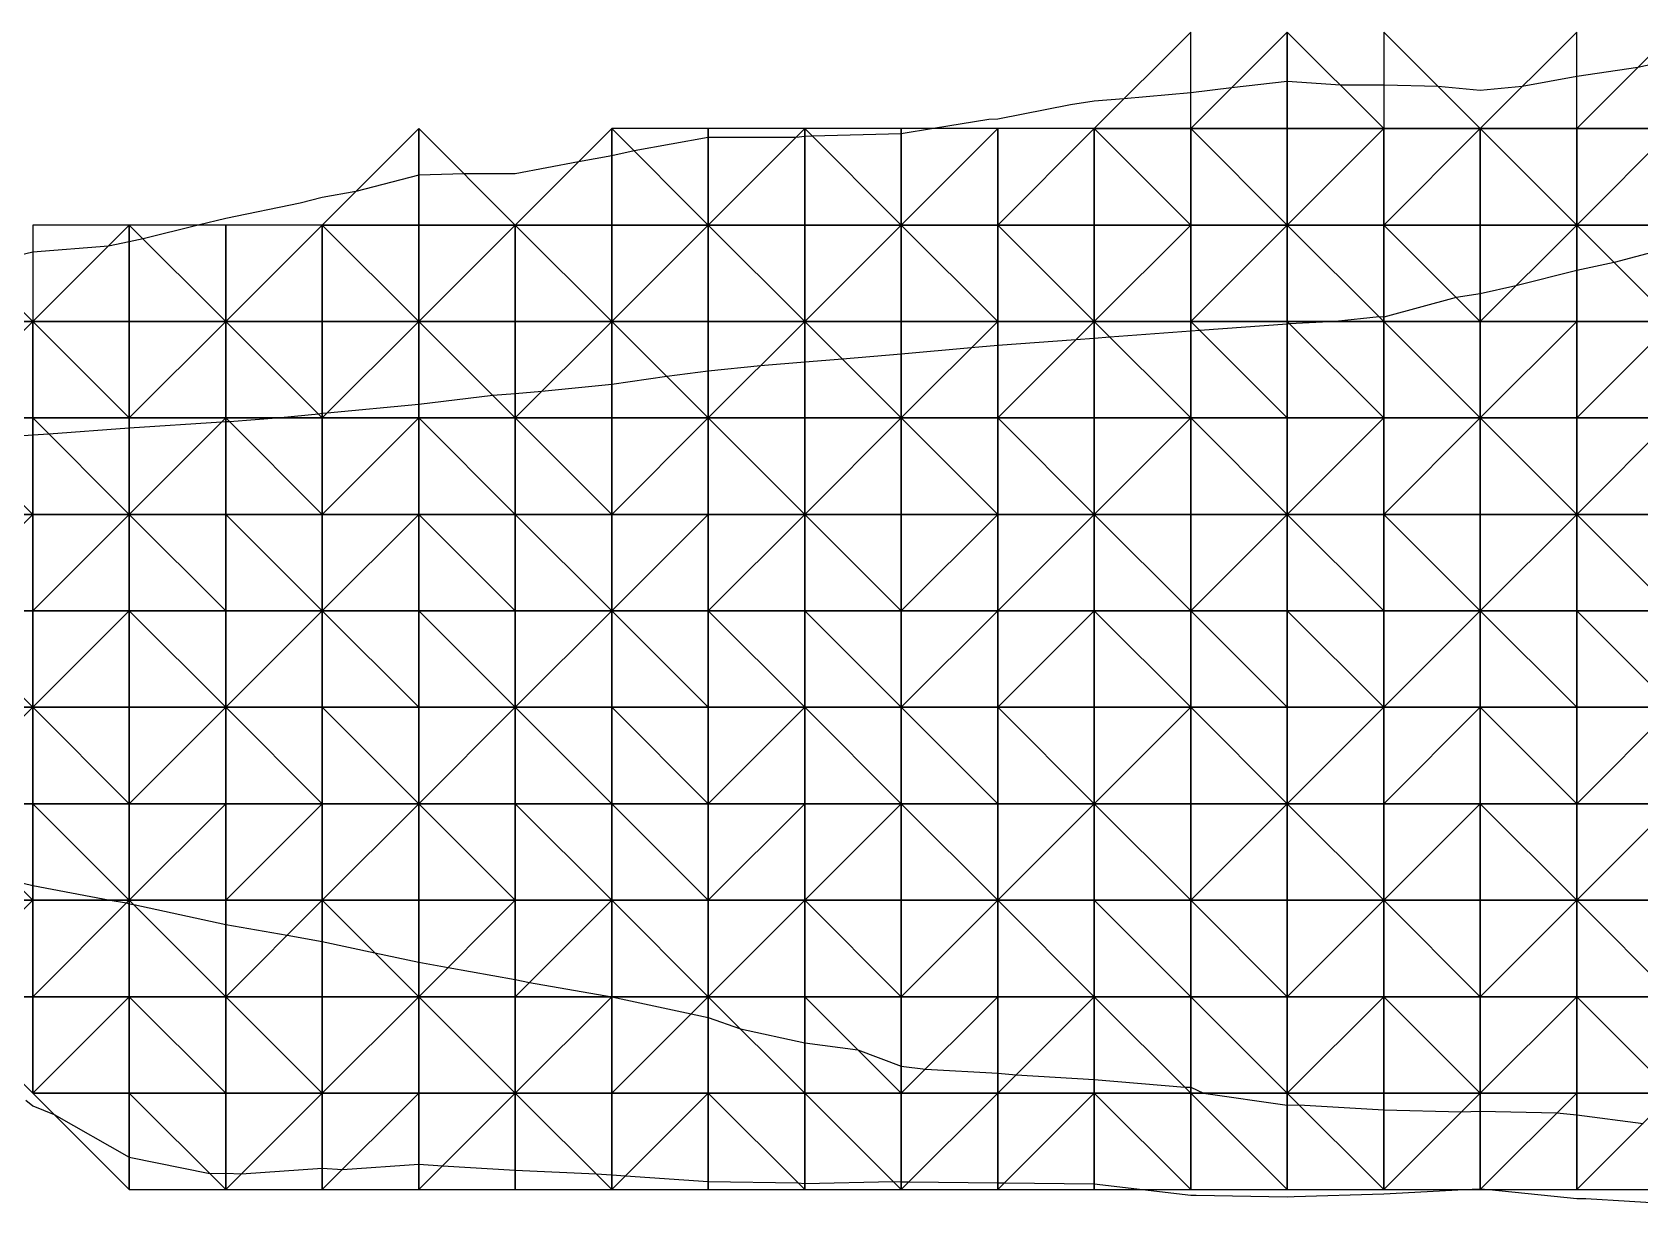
# Model space of a CAD drawing. Header units: metres. Extents: x 4732344 to 4732577, y 2266116 to 2266284.
# Drawn here: x 4732394.19 to 4732402.52, y 2266137.66 to 2266143.73 of the extents above; entities that cross this region are included whole.
import ezdxf

# ---------------------------------------------------------------- set-up
doc = ezdxf.new("R2010")
doc.units = ezdxf.units.M
doc.layers.add('TIN', color=5, linetype='Continuous')

msp = doc.modelspace()

# ---------------------------------------------------------------- linework, layer by layer
at = {"layer": 'lleno', "color": 3}
for points in [[(4732402.698, 2266143.5868, 1327.8713), (4732402.5151, 2266143.5481, 1327.8754), (4732402.198, 2266143.5018, 1327.8806), (4732401.9159, 2266143.4489, 1327.8863), (4732401.698, 2266143.4287, 1327.8889), (4732401.4801, 2266143.4489, 1327.8879), (4732401.198, 2266143.456, 1327.8882), (4732400.973, 2266143.456, 1327.8889), (4732400.698, 2266143.4752, 1327.8881), (4732400.4085, 2266143.4415, 1327.8919), (4732400.198, 2266143.417, 1327.8947), (4732399.8518, 2266143.3848, 1327.8986), (4732399.698, 2266143.3739, 1327.9001), (4732399.5756, 2266143.3534, 1327.9023), (4732399.198, 2266143.2798, 1327.9101), (4732399.1515, 2266143.2775, 1327.9104), (4732398.8647, 2266143.231, 1327.9155), (4732398.698, 2266143.2047, 1327.9183), (4732398.2365, 2266143.1925, 1327.9209), (4732398.198, 2266143.1905, 1327.9212), (4732398.1525, 2266143.1855, 1327.9218), (4732397.698, 2266143.1855, 1327.9232), (4732397.3134, 2266143.1156, 1327.9305), (4732397.198, 2266143.0904, 1327.9331), (4732397.0249, 2266143.0579, 1327.9364), (4732396.698, 2266142.9966, 1327.943), (4732396.4324, 2266142.9966, 1327.9465), (4732396.198, 2266142.9891, 1327.9503), (4732395.8719, 2266142.9049, 1327.9619), (4732395.698, 2266142.8739, 1327.9669), (4732395.5837, 2266142.8453, 1327.9708), (4732395.198, 2266142.7655, 1327.9801), (4732395.0551, 2266142.731, 1327.9834), (4732394.7694, 2266142.6596, 1327.99), (4732394.698, 2266142.6448, 1327.9915), (4732394.5893, 2266142.6223, 1327.9936), (4732394.198, 2266142.591, 1327.9975), (4732393.9077, 2266142.5213, 1328.004)], [(4732402.698, 2266142.6188, 1328.0565), (4732402.3915, 2266142.5375, 1328.0648), (4732402.198, 2266142.4957, 1328.0692), (4732401.8822, 2266142.4152, 1328.0773), (4732401.698, 2266142.3739, 1328.0815), (4732401.573, 2266142.356, 1328.0835), (4732401.198, 2266142.2537, 1328.0936), (4732401.1742, 2266142.2548, 1328.0936), (4732400.948, 2266142.231, 1328.0964), (4732400.7102, 2266142.2188, 1328.0982), (4732400.698, 2266142.2165, 1328.0984), (4732400.2453, 2266142.1837, 1328.1027), (4732400.198, 2266142.1803, 1328.1031), (4732399.7791, 2266142.1499, 1328.1071), (4732399.698, 2266142.1428, 1328.108), (4732399.6028, 2266142.1358, 1328.1089), (4732399.198, 2266142.106, 1328.1129), (4732399.0609, 2266142.0939, 1328.1144), (4732398.698, 2266142.0619, 1328.1183), (4732398.3939, 2266142.0351, 1328.1216), (4732398.198, 2266142.0209, 1328.1235), (4732397.9678, 2266142.0008, 1328.1259), (4732397.698, 2266141.9739, 1328.1291), (4732397.4828, 2266141.9462, 1328.1322), (4732397.198, 2266141.9049, 1328.1367), (4732396.8351, 2266141.8681, 1328.141), (4732396.698, 2266141.856, 1328.1425), (4732396.5816, 2266141.8474, 1328.1436), (4732396.198, 2266141.8002, 1328.1527), (4732395.7234, 2266141.7564, 1328.159), (4732395.698, 2266141.7537, 1328.1593), (4732395.6775, 2266141.7515, 1328.1596), (4732395.4837, 2266141.731, 1328.1619), (4732395.2176, 2266141.7114, 1328.1643), (4732395.198, 2266141.7102, 1328.1645), (4732395.1755, 2266141.7085, 1328.1647), (4732394.698, 2266141.6784, 1328.1687), (4732394.2813, 2266141.6477, 1328.1726), (4732394.198, 2266141.6425, 1328.1733), (4732393.8145, 2266141.6145, 1328.1769)], [(4732394.098, 2266139.331, 1328.1543), (4732394.198, 2266139.3079, 1328.1532), (4732394.598, 2266139.231, 1328.1488), (4732394.6841, 2266139.2171, 1328.1477), (4732394.698, 2266139.2131, 1328.1475), (4732394.7207, 2266139.2083, 1328.1471), (4732395.198, 2266139.106, 1328.1402), (4732395.5162, 2266139.0492, 1328.136), (4732395.698, 2266139.0167, 1328.1336), (4732395.9707, 2266138.9583, 1328.1296), (4732396.198, 2266138.9096, 1328.1263), (4732396.3495, 2266138.8825, 1328.1243), (4732396.698, 2266138.8203, 1328.1204)], [(4732396.698, 2266138.8203, 1328.1204), (4732396.7715, 2266138.8045, 1328.1196), (4732397.198, 2266138.731, 1328.1155), (4732397.6098, 2266138.6428, 1328.111), (4732397.698, 2266138.6239, 1328.11), (4732397.8647, 2266138.5643, 1328.1073), (4732398.198, 2266138.4919, 1328.1035), (4732398.473, 2266138.456, 1328.1013), (4732398.698, 2266138.3716, 1328.0975), (4732398.823, 2266138.356, 1328.0965), (4732399.198, 2266138.3339, 1328.0944), (4732399.2926, 2266138.3256, 1328.0938), (4732399.698, 2266138.3024, 1328.0916), (4732400.1667, 2266138.2623, 1328.0887), (4732400.198, 2266138.2613, 1328.0886), (4732400.2647, 2266138.231, 1328.0873), (4732400.698, 2266138.1691, 1328.0837), (4732400.7582, 2266138.1708, 1328.0836), (4732401.198, 2266138.144, 1328.0815), (4732401.6005, 2266138.1335, 1328.0805), (4732401.698, 2266138.1383, 1328.0801), (4732402.0956, 2266138.1286, 1328.0791), (4732402.198, 2266138.1189, 1328.079), (4732402.5415, 2266138.0745, 1328.0789)], [(4732394.1616, 2266138.1946, 1328.0144), (4732394.198, 2266138.1654, 1328.0131), (4732394.3091, 2266138.1199, 1328.0125), (4732394.698, 2266137.8997, 1328.0154), (4732395.1147, 2266137.8143, 1328.0148), (4732395.198, 2266137.8169, 1328.0141), (4732395.2801, 2266137.8131, 1328.0137), (4732395.698, 2266137.8421, 1328.0101), (4732395.8019, 2266137.8349, 1328.0096), (4732396.198, 2266137.8635, 1328.0061), (4732396.3216, 2266137.8546, 1328.0056)], [(4732396.3216, 2266137.8546, 1328.0056), (4732396.698, 2266137.8322, 1328.0029), (4732397.1168, 2266137.8122, 1328.0019), (4732397.198, 2266137.8075, 1328.0018), (4732397.2694, 2266137.8024, 1328.0016), (4732397.698, 2266137.7722, 1328.0008), (4732398.1623, 2266137.7667, 1327.9993), (4732398.198, 2266137.7629, 1327.9993), (4732398.6563, 2266137.7727, 1327.9975), (4732398.698, 2266137.7714, 1327.9974), (4732398.7376, 2266137.7706, 1327.9973), (4732399.198, 2266137.766, 1327.9958), (4732399.2323, 2266137.7653, 1327.9957), (4732399.698, 2266137.7607, 1327.9943), (4732399.948, 2266137.731, 1327.9941), (4732400.198, 2266137.703, 1327.9939), (4732400.2263, 2266137.7027, 1327.9938), (4732400.698, 2266137.694, 1327.9925), (4732400.7334, 2266137.6956, 1327.9924), (4732401.198, 2266137.7083, 1327.9907), (4732401.6147, 2266137.731, 1327.9889), (4732401.698, 2266137.735, 1327.9886), (4732401.7019, 2266137.7349, 1327.9886), (4732401.7435, 2266137.731, 1327.9885), (4732402.198, 2266137.6855, 1327.9881), (4732402.2443, 2266137.6847, 1327.9879), (4732402.698, 2266137.6571, 1327.9871)]]:
    msp.add_polyline3d(points, dxfattribs=at)
at = {"layer": 'TIN', "color": 5}
for points in [[(4732399.698, 2266143.231, 0.112), (4732400.198, 2266143.231, 0.116), (4732400.198, 2266143.731, 0.073)], [(4732400.198, 2266143.231, 0.116), (4732400.698, 2266143.231, 0.121), (4732400.698, 2266143.731, 0.078)], [(4732400.698, 2266143.731, 0.078), (4732400.698, 2266143.231, 0.121), (4732401.198, 2266143.231, 0.118)], [(4732401.198, 2266143.231, 0.118), (4732401.698, 2266143.231, 0.117), (4732401.198, 2266143.731, 0.078)], [(4732402.198, 2266143.231, 0.126), (4732402.198, 2266143.731, 0.078), (4732401.698, 2266143.231, 0.117)], [(4732402.198, 2266143.231, 0.126), (4732402.698, 2266143.231, 0.137), (4732402.698, 2266143.731, 0.085)], [(4732395.698, 2266142.731, 0.108), (4732396.198, 2266142.731, 0.116), (4732396.198, 2266143.231, 0.085)], [(4732396.198, 2266143.231, 0.085), (4732396.198, 2266142.731, 0.116), (4732396.698, 2266142.731, 0.117)], [(4732397.198, 2266143.231, 0.091), (4732396.698, 2266142.731, 0.117), (4732397.198, 2266142.731, 0.123)], [(4732397.698, 2266143.231, 0.097), (4732397.198, 2266143.231, 0.091), (4732397.698, 2266142.731, 0.13)], [(4732397.698, 2266142.731, 0.13), (4732397.198, 2266143.231, 0.091), (4732397.198, 2266142.731, 0.123)], [(4732398.198, 2266142.731, 0.134), (4732398.198, 2266143.231, 0.097), (4732397.698, 2266142.731, 0.13)], [(4732398.198, 2266143.231, 0.097), (4732397.698, 2266143.231, 0.097), (4732397.698, 2266142.731, 0.13)], [(4732398.698, 2266142.731, 0.136), (4732398.198, 2266143.231, 0.097), (4732398.198, 2266142.731, 0.134)], [(4732398.698, 2266143.231, 0.098), (4732398.198, 2266143.231, 0.097), (4732398.698, 2266142.731, 0.136)], [(4732398.698, 2266142.731, 0.136), (4732399.198, 2266143.231, 0.104), (4732398.698, 2266143.231, 0.098)], [(4732399.198, 2266142.731, 0.145), (4732399.198, 2266143.231, 0.104), (4732398.698, 2266142.731, 0.136)], [(4732399.698, 2266143.231, 0.112), (4732399.198, 2266143.231, 0.104), (4732399.198, 2266142.731, 0.145)], [(4732399.698, 2266143.231, 0.112), (4732399.198, 2266142.731, 0.145), (4732399.698, 2266142.731, 0.152)], [(4732399.698, 2266142.731, 0.152), (4732400.198, 2266142.731, 0.155), (4732399.698, 2266143.231, 0.112)], [(4732399.698, 2266143.231, 0.112), (4732400.198, 2266142.731, 0.155), (4732400.198, 2266143.231, 0.116)], [(4732400.698, 2266142.731, 0.16), (4732400.698, 2266143.231, 0.121), (4732400.198, 2266143.231, 0.116)], [(4732400.198, 2266143.231, 0.116), (4732400.198, 2266142.731, 0.155), (4732400.698, 2266142.731, 0.16)], [(4732400.698, 2266142.731, 0.16), (4732401.198, 2266142.731, 0.158), (4732401.198, 2266143.231, 0.118)], [(4732401.198, 2266143.231, 0.118), (4732400.698, 2266143.231, 0.121), (4732400.698, 2266142.731, 0.16)], [(4732401.698, 2266143.231, 0.117), (4732401.198, 2266142.731, 0.158), (4732401.698, 2266142.731, 0.165)], [(4732401.198, 2266143.231, 0.118), (4732401.198, 2266142.731, 0.158), (4732401.698, 2266143.231, 0.117)], [(4732402.198, 2266142.731, 0.176), (4732401.698, 2266143.231, 0.117), (4732401.698, 2266142.731, 0.165)], [(4732402.198, 2266143.231, 0.126), (4732401.698, 2266143.231, 0.117), (4732402.198, 2266142.731, 0.176)], [(4732402.198, 2266142.731, 0.176), (4732402.698, 2266143.231, 0.137), (4732402.198, 2266143.231, 0.126)], [(4732402.198, 2266142.731, 0.176), (4732402.698, 2266142.731, 0.189), (4732402.698, 2266143.231, 0.137)], [(4732394.198, 2266142.231, 0.118), (4732393.698, 2266142.731, 0.087), (4732393.698, 2266142.231, 0.111)], [(4732394.698, 2266142.731, 0.095), (4732394.198, 2266142.731, 0.093), (4732394.198, 2266142.231, 0.118)], [(4732394.198, 2266142.231, 0.118), (4732394.698, 2266142.231, 0.124), (4732394.698, 2266142.731, 0.095)], [(4732394.698, 2266142.731, 0.095), (4732394.698, 2266142.231, 0.124), (4732395.198, 2266142.231, 0.13)], [(4732395.198, 2266142.231, 0.13), (4732395.198, 2266142.731, 0.102), (4732394.698, 2266142.731, 0.095)], [(4732395.698, 2266142.731, 0.108), (4732395.198, 2266142.231, 0.13), (4732395.698, 2266142.231, 0.137)], [(4732395.198, 2266142.731, 0.102), (4732395.198, 2266142.231, 0.13), (4732395.698, 2266142.731, 0.108)], [(4732396.198, 2266142.731, 0.116), (4732395.698, 2266142.731, 0.108), (4732396.198, 2266142.231, 0.144)], [(4732396.198, 2266142.231, 0.144), (4732395.698, 2266142.731, 0.108), (4732395.698, 2266142.231, 0.137)], [(4732396.198, 2266142.231, 0.144), (4732396.698, 2266142.731, 0.117), (4732396.198, 2266142.731, 0.116)], [(4732396.698, 2266142.231, 0.149), (4732396.698, 2266142.731, 0.117), (4732396.198, 2266142.231, 0.144)], [(4732396.698, 2266142.231, 0.149), (4732397.198, 2266142.231, 0.155), (4732396.698, 2266142.731, 0.117)], [(4732397.198, 2266142.231, 0.155), (4732397.198, 2266142.731, 0.123), (4732396.698, 2266142.731, 0.117)], [(4732397.698, 2266142.731, 0.13), (4732397.198, 2266142.231, 0.155), (4732397.698, 2266142.231, 0.164)], [(4732397.698, 2266142.731, 0.13), (4732397.198, 2266142.731, 0.123), (4732397.198, 2266142.231, 0.155)], [(4732397.698, 2266142.231, 0.164), (4732398.198, 2266142.231, 0.171), (4732397.698, 2266142.731, 0.13)], [(4732397.698, 2266142.731, 0.13), (4732398.198, 2266142.231, 0.171), (4732398.198, 2266142.731, 0.134)], [(4732398.198, 2266142.231, 0.171), (4732398.698, 2266142.731, 0.136), (4732398.198, 2266142.731, 0.134)], [(4732398.698, 2266142.231, 0.177), (4732398.698, 2266142.731, 0.136), (4732398.198, 2266142.231, 0.171)], [(4732398.698, 2266142.731, 0.136), (4732398.698, 2266142.231, 0.177), (4732399.198, 2266142.231, 0.183)], [(4732399.198, 2266142.231, 0.183), (4732399.198, 2266142.731, 0.145), (4732398.698, 2266142.731, 0.136)], [(4732399.698, 2266142.231, 0.188), (4732399.198, 2266142.731, 0.145), (4732399.198, 2266142.231, 0.183)], [(4732399.698, 2266142.731, 0.152), (4732399.198, 2266142.731, 0.145), (4732399.698, 2266142.231, 0.188)], [(4732399.698, 2266142.231, 0.188), (4732400.198, 2266142.731, 0.155), (4732399.698, 2266142.731, 0.152)], [(4732400.198, 2266142.231, 0.193), (4732400.198, 2266142.731, 0.155), (4732399.698, 2266142.231, 0.188)], [(4732400.698, 2266142.731, 0.16), (4732400.198, 2266142.231, 0.193), (4732400.698, 2266142.231, 0.198)], [(4732400.698, 2266142.731, 0.16), (4732400.198, 2266142.731, 0.155), (4732400.198, 2266142.231, 0.193)], [(4732401.198, 2266142.231, 0.202), (4732401.198, 2266142.731, 0.158), (4732400.698, 2266142.731, 0.16)], [(4732400.698, 2266142.231, 0.198), (4732401.198, 2266142.231, 0.202), (4732400.698, 2266142.731, 0.16)], [(4732401.698, 2266142.231, 0.214), (4732401.698, 2266142.731, 0.165), (4732401.198, 2266142.731, 0.158)], [(4732401.198, 2266142.731, 0.158), (4732401.198, 2266142.231, 0.202), (4732401.698, 2266142.231, 0.214)], [(4732402.198, 2266142.731, 0.176), (4732401.698, 2266142.731, 0.165), (4732401.698, 2266142.231, 0.214)], [(4732401.698, 2266142.231, 0.214), (4732402.198, 2266142.231, 0.227), (4732402.198, 2266142.731, 0.176)], [(4732402.198, 2266142.231, 0.227), (4732402.698, 2266142.231, 0.238), (4732402.198, 2266142.731, 0.176)], [(4732402.198, 2266142.731, 0.176), (4732402.698, 2266142.231, 0.238), (4732402.698, 2266142.731, 0.189)], [(4732393.698, 2266142.231, 0.111), (4732393.698, 2266141.731, 0.176), (4732394.198, 2266142.231, 0.118)], [(4732394.198, 2266142.231, 0.118), (4732393.698, 2266141.731, 0.176), (4732394.198, 2266141.731, 0.183)], [(4732394.698, 2266141.731, 0.19), (4732394.198, 2266142.231, 0.118), (4732394.198, 2266141.731, 0.183)], [(4732394.698, 2266142.231, 0.124), (4732394.198, 2266142.231, 0.118), (4732394.698, 2266141.731, 0.19)], [(4732394.698, 2266142.231, 0.124), (4732394.698, 2266141.731, 0.19), (4732395.198, 2266142.231, 0.13)], [(4732394.698, 2266141.731, 0.19), (4732395.198, 2266141.731, 0.196), (4732395.198, 2266142.231, 0.13)], [(4732395.698, 2266141.731, 0.203), (4732395.698, 2266142.231, 0.137), (4732395.198, 2266142.231, 0.13)], [(4732395.198, 2266142.231, 0.13), (4732395.198, 2266141.731, 0.196), (4732395.698, 2266141.731, 0.203)], [(4732396.198, 2266142.231, 0.144), (4732395.698, 2266142.231, 0.137), (4732395.698, 2266141.731, 0.203)], [(4732395.698, 2266141.731, 0.203), (4732396.198, 2266141.731, 0.209), (4732396.198, 2266142.231, 0.144)], [(4732396.198, 2266142.231, 0.144), (4732396.698, 2266141.731, 0.217), (4732396.698, 2266142.231, 0.149)], [(4732396.198, 2266142.231, 0.144), (4732396.198, 2266141.731, 0.209), (4732396.698, 2266141.731, 0.217)], [(4732396.698, 2266141.731, 0.217), (4732397.198, 2266141.731, 0.224), (4732397.198, 2266142.231, 0.155)], [(4732396.698, 2266141.731, 0.217), (4732397.198, 2266142.231, 0.155), (4732396.698, 2266142.231, 0.149)], [(4732397.698, 2266142.231, 0.164), (4732397.198, 2266142.231, 0.155), (4732397.698, 2266141.731, 0.234)], [(4732397.198, 2266142.231, 0.155), (4732397.198, 2266141.731, 0.224), (4732397.698, 2266141.731, 0.234)], [(4732398.198, 2266141.731, 0.24), (4732398.198, 2266142.231, 0.171), (4732397.698, 2266141.731, 0.234)], [(4732397.698, 2266141.731, 0.234), (4732398.198, 2266142.231, 0.171), (4732397.698, 2266142.231, 0.164)], [(4732398.698, 2266142.231, 0.177), (4732398.198, 2266142.231, 0.171), (4732398.698, 2266141.731, 0.245)], [(4732398.698, 2266141.731, 0.245), (4732398.198, 2266142.231, 0.171), (4732398.198, 2266141.731, 0.24)], [(4732398.698, 2266141.731, 0.245), (4732399.198, 2266141.731, 0.251), (4732399.198, 2266142.231, 0.183)], [(4732399.198, 2266142.231, 0.183), (4732398.698, 2266142.231, 0.177), (4732398.698, 2266141.731, 0.245)], [(4732399.698, 2266142.231, 0.188), (4732399.198, 2266141.731, 0.251), (4732399.698, 2266141.731, 0.256)], [(4732399.198, 2266142.231, 0.183), (4732399.198, 2266141.731, 0.251), (4732399.698, 2266142.231, 0.188)], [(4732400.198, 2266141.731, 0.262), (4732400.198, 2266142.231, 0.193), (4732399.698, 2266142.231, 0.188)], [(4732399.698, 2266142.231, 0.188), (4732399.698, 2266141.731, 0.256), (4732400.198, 2266141.731, 0.262)], [(4732400.198, 2266141.731, 0.262), (4732400.698, 2266141.731, 0.267), (4732400.198, 2266142.231, 0.193)], [(4732400.198, 2266142.231, 0.193), (4732400.698, 2266141.731, 0.267), (4732400.698, 2266142.231, 0.198)], [(4732400.698, 2266142.231, 0.198), (4732400.698, 2266141.731, 0.267), (4732401.198, 2266141.731, 0.28)], [(4732401.198, 2266141.731, 0.28), (4732401.198, 2266142.231, 0.202), (4732400.698, 2266142.231, 0.198)], [(4732401.698, 2266142.231, 0.214), (4732401.198, 2266142.231, 0.202), (4732401.698, 2266141.731, 0.291)], [(4732401.198, 2266142.231, 0.202), (4732401.198, 2266141.731, 0.28), (4732401.698, 2266141.731, 0.291)], [(4732401.698, 2266141.731, 0.291), (4732402.198, 2266141.731, 0.304), (4732402.198, 2266142.231, 0.227)], [(4732401.698, 2266141.731, 0.291), (4732402.198, 2266142.231, 0.227), (4732401.698, 2266142.231, 0.214)], [(4732402.198, 2266142.231, 0.227), (4732402.198, 2266141.731, 0.304), (4732402.698, 2266142.231, 0.238)], [(4732402.698, 2266142.231, 0.238), (4732402.198, 2266141.731, 0.304), (4732402.698, 2266141.731, 0.309)], [(4732394.198, 2266141.231, 0.279), (4732393.698, 2266141.731, 0.176), (4732393.698, 2266141.231, 0.272)], [(4732394.198, 2266141.731, 0.183), (4732393.698, 2266141.731, 0.176), (4732394.198, 2266141.231, 0.279)], [(4732394.698, 2266141.231, 0.285), (4732394.698, 2266141.731, 0.19), (4732394.198, 2266141.731, 0.183)], [(4732394.198, 2266141.731, 0.183), (4732394.198, 2266141.231, 0.279), (4732394.698, 2266141.231, 0.285)], [(4732395.198, 2266141.231, 0.292), (4732395.198, 2266141.731, 0.196), (4732394.698, 2266141.231, 0.285)], [(4732394.698, 2266141.231, 0.285), (4732395.198, 2266141.731, 0.196), (4732394.698, 2266141.731, 0.19)], [(4732395.198, 2266141.731, 0.196), (4732395.698, 2266141.231, 0.298), (4732395.698, 2266141.731, 0.203)], [(4732395.198, 2266141.231, 0.292), (4732395.698, 2266141.231, 0.298), (4732395.198, 2266141.731, 0.196)], [(4732395.698, 2266141.731, 0.203), (4732395.698, 2266141.231, 0.298), (4732396.198, 2266141.731, 0.209)], [(4732395.698, 2266141.231, 0.298), (4732396.198, 2266141.231, 0.305), (4732396.198, 2266141.731, 0.209)], [(4732396.698, 2266141.231, 0.313), (4732396.698, 2266141.731, 0.217), (4732396.198, 2266141.731, 0.209)], [(4732396.198, 2266141.731, 0.209), (4732396.198, 2266141.231, 0.305), (4732396.698, 2266141.231, 0.313)], [(4732396.698, 2266141.231, 0.313), (4732397.198, 2266141.231, 0.322), (4732396.698, 2266141.731, 0.217)], [(4732396.698, 2266141.731, 0.217), (4732397.198, 2266141.231, 0.322), (4732397.198, 2266141.731, 0.224)], [(4732397.198, 2266141.731, 0.224), (4732397.198, 2266141.231, 0.322), (4732397.698, 2266141.731, 0.234)], [(4732397.698, 2266141.731, 0.234), (4732397.198, 2266141.231, 0.322), (4732397.698, 2266141.231, 0.327)], [(4732397.698, 2266141.231, 0.327), (4732398.198, 2266141.231, 0.332), (4732397.698, 2266141.731, 0.234)], [(4732397.698, 2266141.731, 0.234), (4732398.198, 2266141.231, 0.332), (4732398.198, 2266141.731, 0.24)], [(4732398.198, 2266141.231, 0.332), (4732398.698, 2266141.731, 0.245), (4732398.198, 2266141.731, 0.24)], [(4732398.698, 2266141.231, 0.338), (4732398.698, 2266141.731, 0.245), (4732398.198, 2266141.231, 0.332)], [(4732399.198, 2266141.231, 0.343), (4732398.698, 2266141.731, 0.245), (4732398.698, 2266141.231, 0.338)], [(4732399.198, 2266141.731, 0.251), (4732398.698, 2266141.731, 0.245), (4732399.198, 2266141.231, 0.343)], [(4732399.698, 2266141.731, 0.256), (4732399.198, 2266141.731, 0.251), (4732399.698, 2266141.231, 0.349)], [(4732399.198, 2266141.731, 0.251), (4732399.198, 2266141.231, 0.343), (4732399.698, 2266141.231, 0.349)], [(4732400.198, 2266141.731, 0.262), (4732399.698, 2266141.731, 0.256), (4732399.698, 2266141.231, 0.349)], [(4732400.198, 2266141.231, 0.354), (4732400.198, 2266141.731, 0.262), (4732399.698, 2266141.231, 0.349)], [(4732400.698, 2266141.231, 0.365), (4732400.698, 2266141.731, 0.267), (4732400.198, 2266141.731, 0.262)], [(4732400.698, 2266141.231, 0.365), (4732400.198, 2266141.731, 0.262), (4732400.198, 2266141.231, 0.354)], [(4732400.698, 2266141.231, 0.365), (4732401.198, 2266141.731, 0.28), (4732400.698, 2266141.731, 0.267)], [(4732401.198, 2266141.231, 0.377), (4732401.198, 2266141.731, 0.28), (4732400.698, 2266141.231, 0.365)], [(4732401.698, 2266141.731, 0.291), (4732401.198, 2266141.731, 0.28), (4732401.198, 2266141.231, 0.377)], [(4732401.198, 2266141.231, 0.377), (4732401.698, 2266141.231, 0.39), (4732401.698, 2266141.731, 0.291)], [(4732401.698, 2266141.731, 0.291), (4732402.198, 2266141.231, 0.393), (4732402.198, 2266141.731, 0.304)], [(4732401.698, 2266141.231, 0.39), (4732402.198, 2266141.231, 0.393), (4732401.698, 2266141.731, 0.291)], [(4732402.698, 2266141.731, 0.309), (4732402.198, 2266141.731, 0.304), (4732402.198, 2266141.231, 0.393)], [(4732402.198, 2266141.231, 0.393), (4732402.698, 2266141.231, 0.399), (4732402.698, 2266141.731, 0.309)], [(4732393.698, 2266140.731, 0.266), (4732394.198, 2266141.231, 0.279), (4732393.698, 2266141.231, 0.272)], [(4732394.198, 2266140.731, 0.273), (4732394.198, 2266141.231, 0.279), (4732393.698, 2266140.731, 0.266)], [(4732394.698, 2266141.231, 0.285), (4732394.198, 2266141.231, 0.279), (4732394.198, 2266140.731, 0.273)], [(4732394.198, 2266140.731, 0.273), (4732394.698, 2266140.731, 0.28), (4732394.698, 2266141.231, 0.285)], [(4732394.698, 2266141.231, 0.285), (4732394.698, 2266140.731, 0.28), (4732395.198, 2266140.731, 0.286)], [(4732395.198, 2266140.731, 0.286), (4732395.198, 2266141.231, 0.292), (4732394.698, 2266141.231, 0.285)], [(4732395.698, 2266140.731, 0.293), (4732395.698, 2266141.231, 0.298), (4732395.198, 2266141.231, 0.292)], [(4732395.698, 2266140.731, 0.293), (4732395.198, 2266141.231, 0.292), (4732395.198, 2266140.731, 0.286)], [(4732396.198, 2266140.731, 0.301), (4732396.198, 2266141.231, 0.305), (4732395.698, 2266140.731, 0.293)], [(4732395.698, 2266140.731, 0.293), (4732396.198, 2266141.231, 0.305), (4732395.698, 2266141.231, 0.298)], [(4732396.698, 2266140.731, 0.308), (4732396.198, 2266141.231, 0.305), (4732396.198, 2266140.731, 0.301)], [(4732396.698, 2266141.231, 0.313), (4732396.198, 2266141.231, 0.305), (4732396.698, 2266140.731, 0.308)], [(4732397.198, 2266140.731, 0.313), (4732397.198, 2266141.231, 0.322), (4732396.698, 2266141.231, 0.313)], [(4732396.698, 2266141.231, 0.313), (4732396.698, 2266140.731, 0.308), (4732397.198, 2266140.731, 0.313)], [(4732397.198, 2266140.731, 0.313), (4732397.698, 2266140.731, 0.319), (4732397.698, 2266141.231, 0.327)], [(4732397.698, 2266141.231, 0.327), (4732397.198, 2266141.231, 0.322), (4732397.198, 2266140.731, 0.313)], [(4732398.198, 2266141.231, 0.332), (4732397.698, 2266140.731, 0.319), (4732398.198, 2266140.731, 0.324)], [(4732397.698, 2266141.231, 0.327), (4732397.698, 2266140.731, 0.319), (4732398.198, 2266141.231, 0.332)], [(4732398.198, 2266141.231, 0.332), (4732398.698, 2266140.731, 0.329), (4732398.698, 2266141.231, 0.338)], [(4732398.198, 2266141.231, 0.332), (4732398.198, 2266140.731, 0.324), (4732398.698, 2266140.731, 0.329)], [(4732398.698, 2266141.231, 0.338), (4732398.698, 2266140.731, 0.329), (4732399.198, 2266141.231, 0.343)], [(4732398.698, 2266140.731, 0.329), (4732399.198, 2266140.731, 0.335), (4732399.198, 2266141.231, 0.343)], [(4732399.698, 2266141.231, 0.349), (4732399.198, 2266141.231, 0.343), (4732399.198, 2266140.731, 0.335)], [(4732399.198, 2266140.731, 0.335), (4732399.698, 2266140.731, 0.34), (4732399.698, 2266141.231, 0.349)], [(4732399.698, 2266141.231, 0.349), (4732400.198, 2266140.731, 0.35), (4732400.198, 2266141.231, 0.354)], [(4732399.698, 2266141.231, 0.349), (4732399.698, 2266140.731, 0.34), (4732400.198, 2266140.731, 0.35)], [(4732400.698, 2266141.231, 0.365), (4732400.198, 2266140.731, 0.35), (4732400.698, 2266140.731, 0.362)], [(4732400.198, 2266141.231, 0.354), (4732400.198, 2266140.731, 0.35), (4732400.698, 2266141.231, 0.365)], [(4732400.698, 2266140.731, 0.362), (4732401.198, 2266140.731, 0.375), (4732400.698, 2266141.231, 0.365)], [(4732400.698, 2266141.231, 0.365), (4732401.198, 2266140.731, 0.375), (4732401.198, 2266141.231, 0.377)], [(4732401.198, 2266141.231, 0.377), (4732401.198, 2266140.731, 0.375), (4732401.698, 2266140.731, 0.376)], [(4732401.698, 2266140.731, 0.376), (4732401.698, 2266141.231, 0.39), (4732401.198, 2266141.231, 0.377)], [(4732402.198, 2266140.731, 0.38), (4732402.198, 2266141.231, 0.393), (4732401.698, 2266140.731, 0.376)], [(4732401.698, 2266140.731, 0.376), (4732402.198, 2266141.231, 0.393), (4732401.698, 2266141.231, 0.39)], [(4732402.198, 2266141.231, 0.393), (4732402.698, 2266140.731, 0.395), (4732402.698, 2266141.231, 0.399)], [(4732402.198, 2266140.731, 0.38), (4732402.698, 2266140.731, 0.395), (4732402.198, 2266141.231, 0.393)], [(4732393.698, 2266140.731, 0.266), (4732394.198, 2266140.231, 0.247), (4732394.198, 2266140.731, 0.273)], [(4732393.698, 2266140.231, 0.241), (4732394.198, 2266140.231, 0.247), (4732393.698, 2266140.731, 0.266)], [(4732394.698, 2266140.231, 0.254), (4732394.698, 2266140.731, 0.28), (4732394.198, 2266140.231, 0.247)], [(4732394.198, 2266140.231, 0.247), (4732394.698, 2266140.731, 0.28), (4732394.198, 2266140.731, 0.273)], [(4732394.698, 2266140.231, 0.254), (4732395.198, 2266140.231, 0.261), (4732394.698, 2266140.731, 0.28)], [(4732394.698, 2266140.731, 0.28), (4732395.198, 2266140.231, 0.261), (4732395.198, 2266140.731, 0.286)], [(4732395.198, 2266140.731, 0.286), (4732395.198, 2266140.231, 0.261), (4732395.698, 2266140.731, 0.293)], [(4732395.698, 2266140.731, 0.293), (4732395.198, 2266140.231, 0.261), (4732395.698, 2266140.231, 0.269)], [(4732395.698, 2266140.731, 0.293), (4732395.698, 2266140.231, 0.269), (4732396.198, 2266140.231, 0.274)], [(4732396.198, 2266140.231, 0.274), (4732396.198, 2266140.731, 0.301), (4732395.698, 2266140.731, 0.293)], [(4732396.698, 2266140.231, 0.279), (4732396.198, 2266140.731, 0.301), (4732396.198, 2266140.231, 0.274)], [(4732396.698, 2266140.231, 0.279), (4732396.698, 2266140.731, 0.308), (4732396.198, 2266140.731, 0.301)], [(4732396.698, 2266140.731, 0.308), (4732396.698, 2266140.231, 0.279), (4732397.198, 2266140.731, 0.313)], [(4732397.198, 2266140.731, 0.313), (4732396.698, 2266140.231, 0.279), (4732397.198, 2266140.231, 0.285)], [(4732397.198, 2266140.731, 0.313), (4732397.198, 2266140.231, 0.285), (4732397.698, 2266140.231, 0.29)], [(4732397.698, 2266140.231, 0.29), (4732397.698, 2266140.731, 0.319), (4732397.198, 2266140.731, 0.313)], [(4732397.698, 2266140.731, 0.319), (4732397.698, 2266140.231, 0.29), (4732398.198, 2266140.231, 0.296)], [(4732398.198, 2266140.231, 0.296), (4732398.198, 2266140.731, 0.324), (4732397.698, 2266140.731, 0.319)], [(4732398.198, 2266140.231, 0.296), (4732398.698, 2266140.231, 0.301), (4732398.198, 2266140.731, 0.324)], [(4732398.698, 2266140.231, 0.301), (4732398.698, 2266140.731, 0.329), (4732398.198, 2266140.731, 0.324)], [(4732398.698, 2266140.231, 0.301), (4732399.198, 2266140.231, 0.307), (4732399.198, 2266140.731, 0.335)], [(4732399.198, 2266140.731, 0.335), (4732398.698, 2266140.731, 0.329), (4732398.698, 2266140.231, 0.301)], [(4732399.698, 2266140.731, 0.34), (4732399.198, 2266140.731, 0.335), (4732399.198, 2266140.231, 0.307)], [(4732399.698, 2266140.731, 0.34), (4732399.198, 2266140.231, 0.307), (4732399.698, 2266140.231, 0.315)], [(4732400.198, 2266140.231, 0.328), (4732400.198, 2266140.731, 0.35), (4732399.698, 2266140.731, 0.34)], [(4732399.698, 2266140.231, 0.315), (4732400.198, 2266140.231, 0.328), (4732399.698, 2266140.731, 0.34)], [(4732400.198, 2266140.731, 0.35), (4732400.198, 2266140.231, 0.328), (4732400.698, 2266140.231, 0.338)], [(4732400.698, 2266140.231, 0.338), (4732400.698, 2266140.731, 0.362), (4732400.198, 2266140.731, 0.35)], [(4732401.198, 2266140.231, 0.34), (4732400.698, 2266140.731, 0.362), (4732400.698, 2266140.231, 0.338)], [(4732401.198, 2266140.231, 0.34), (4732401.198, 2266140.731, 0.375), (4732400.698, 2266140.731, 0.362)], [(4732401.198, 2266140.731, 0.375), (4732401.198, 2266140.231, 0.34), (4732401.698, 2266140.731, 0.376)], [(4732401.198, 2266140.231, 0.34), (4732401.698, 2266140.231, 0.341), (4732401.698, 2266140.731, 0.376)], [(4732401.698, 2266140.731, 0.376), (4732402.198, 2266140.231, 0.356), (4732402.198, 2266140.731, 0.38)], [(4732401.698, 2266140.731, 0.376), (4732401.698, 2266140.231, 0.341), (4732402.198, 2266140.231, 0.356)], [(4732402.198, 2266140.731, 0.38), (4732402.198, 2266140.231, 0.356), (4732402.698, 2266140.231, 0.372)], [(4732402.698, 2266140.231, 0.372), (4732402.698, 2266140.731, 0.395), (4732402.198, 2266140.731, 0.38)], [(4732394.198, 2266140.231, 0.247), (4732393.698, 2266140.231, 0.241), (4732393.698, 2266139.731, 0.216)], [(4732393.698, 2266139.731, 0.216), (4732394.198, 2266139.731, 0.222), (4732394.198, 2266140.231, 0.247)], [(4732394.698, 2266139.731, 0.23), (4732394.698, 2266140.231, 0.254), (4732394.198, 2266140.231, 0.247)], [(4732394.198, 2266140.231, 0.247), (4732394.198, 2266139.731, 0.222), (4732394.698, 2266139.731, 0.23)], [(4732395.198, 2266140.231, 0.261), (4732394.698, 2266140.231, 0.254), (4732394.698, 2266139.731, 0.23)], [(4732394.698, 2266139.731, 0.23), (4732395.198, 2266139.731, 0.235), (4732395.198, 2266140.231, 0.261)], [(4732395.198, 2266139.731, 0.235), (4732395.698, 2266139.731, 0.24), (4732395.198, 2266140.231, 0.261)], [(4732395.698, 2266139.731, 0.24), (4732395.698, 2266140.231, 0.269), (4732395.198, 2266140.231, 0.261)], [(4732396.198, 2266139.731, 0.246), (4732395.698, 2266140.231, 0.269), (4732395.698, 2266139.731, 0.24)], [(4732396.198, 2266140.231, 0.274), (4732395.698, 2266140.231, 0.269), (4732396.198, 2266139.731, 0.246)], [(4732396.198, 2266140.231, 0.274), (4732396.198, 2266139.731, 0.246), (4732396.698, 2266140.231, 0.279)], [(4732396.698, 2266140.231, 0.279), (4732396.198, 2266139.731, 0.246), (4732396.698, 2266139.731, 0.251)], [(4732397.198, 2266139.731, 0.257), (4732397.198, 2266140.231, 0.285), (4732396.698, 2266140.231, 0.279)], [(4732396.698, 2266140.231, 0.279), (4732396.698, 2266139.731, 0.251), (4732397.198, 2266139.731, 0.257)], [(4732397.198, 2266140.231, 0.285), (4732397.698, 2266139.731, 0.262), (4732397.698, 2266140.231, 0.29)], [(4732397.198, 2266139.731, 0.257), (4732397.698, 2266139.731, 0.262), (4732397.198, 2266140.231, 0.285)], [(4732398.198, 2266140.231, 0.296), (4732397.698, 2266140.231, 0.29), (4732397.698, 2266139.731, 0.262)], [(4732398.198, 2266139.731, 0.268), (4732398.198, 2266140.231, 0.296), (4732397.698, 2266139.731, 0.262)], [(4732398.698, 2266139.731, 0.273), (4732398.698, 2266140.231, 0.301), (4732398.198, 2266140.231, 0.296)], [(4732398.698, 2266139.731, 0.273), (4732398.198, 2266140.231, 0.296), (4732398.198, 2266139.731, 0.268)], [(4732398.698, 2266140.231, 0.301), (4732398.698, 2266139.731, 0.273), (4732399.198, 2266139.731, 0.281)], [(4732399.198, 2266139.731, 0.281), (4732399.198, 2266140.231, 0.307), (4732398.698, 2266140.231, 0.301)], [(4732399.198, 2266140.231, 0.307), (4732399.198, 2266139.731, 0.281), (4732399.698, 2266139.731, 0.292)], [(4732399.698, 2266140.231, 0.315), (4732399.198, 2266140.231, 0.307), (4732399.698, 2266139.731, 0.292)], [(4732400.198, 2266139.731, 0.301), (4732400.198, 2266140.231, 0.328), (4732399.698, 2266139.731, 0.292)], [(4732399.698, 2266139.731, 0.292), (4732400.198, 2266140.231, 0.328), (4732399.698, 2266140.231, 0.315)], [(4732400.198, 2266139.731, 0.301), (4732400.698, 2266139.731, 0.303), (4732400.198, 2266140.231, 0.328)], [(4732400.198, 2266140.231, 0.328), (4732400.698, 2266139.731, 0.303), (4732400.698, 2266140.231, 0.338)], [(4732400.698, 2266140.231, 0.338), (4732400.698, 2266139.731, 0.303), (4732401.198, 2266140.231, 0.34)], [(4732401.198, 2266140.231, 0.34), (4732400.698, 2266139.731, 0.303), (4732401.198, 2266139.731, 0.304)], [(4732401.198, 2266139.731, 0.304), (4732401.698, 2266139.731, 0.317), (4732401.698, 2266140.231, 0.341)], [(4732401.698, 2266140.231, 0.341), (4732401.198, 2266140.231, 0.34), (4732401.198, 2266139.731, 0.304)], [(4732401.698, 2266140.231, 0.341), (4732401.698, 2266139.731, 0.317), (4732402.198, 2266139.731, 0.332)], [(4732402.198, 2266139.731, 0.332), (4732402.198, 2266140.231, 0.356), (4732401.698, 2266140.231, 0.341)], [(4732402.198, 2266139.731, 0.332), (4732402.698, 2266139.731, 0.348), (4732402.698, 2266140.231, 0.372)], [(4732402.698, 2266140.231, 0.372), (4732402.198, 2266140.231, 0.356), (4732402.198, 2266139.731, 0.332)], [(4732394.198, 2266139.231, 0.196), (4732394.198, 2266139.731, 0.222), (4732393.698, 2266139.731, 0.216)], [(4732393.698, 2266139.731, 0.216), (4732393.698, 2266139.231, 0.163), (4732394.198, 2266139.231, 0.196)], [(4732394.698, 2266139.731, 0.23), (4732394.198, 2266139.731, 0.222), (4732394.698, 2266139.231, 0.201)], [(4732394.198, 2266139.731, 0.222), (4732394.198, 2266139.231, 0.196), (4732394.698, 2266139.231, 0.201)], [(4732394.698, 2266139.231, 0.201), (4732395.198, 2266139.731, 0.235), (4732394.698, 2266139.731, 0.23)], [(4732394.698, 2266139.231, 0.201), (4732395.198, 2266139.231, 0.207), (4732395.198, 2266139.731, 0.235)], [(4732395.198, 2266139.231, 0.207), (4732395.698, 2266139.231, 0.212), (4732395.698, 2266139.731, 0.24)], [(4732395.198, 2266139.231, 0.207), (4732395.698, 2266139.731, 0.24), (4732395.198, 2266139.731, 0.235)], [(4732396.198, 2266139.731, 0.246), (4732395.698, 2266139.231, 0.212), (4732396.198, 2266139.231, 0.218)], [(4732395.698, 2266139.731, 0.24), (4732395.698, 2266139.231, 0.212), (4732396.198, 2266139.731, 0.246)], [(4732396.198, 2266139.231, 0.218), (4732396.698, 2266139.231, 0.223), (4732396.198, 2266139.731, 0.246)], [(4732396.698, 2266139.231, 0.223), (4732396.698, 2266139.731, 0.251), (4732396.198, 2266139.731, 0.246)], [(4732397.198, 2266139.231, 0.229), (4732396.698, 2266139.731, 0.251), (4732396.698, 2266139.231, 0.223)], [(4732397.198, 2266139.731, 0.257), (4732396.698, 2266139.731, 0.251), (4732397.198, 2266139.231, 0.229)], [(4732397.698, 2266139.231, 0.234), (4732397.698, 2266139.731, 0.262), (4732397.198, 2266139.731, 0.257)], [(4732397.198, 2266139.731, 0.257), (4732397.198, 2266139.231, 0.229), (4732397.698, 2266139.231, 0.234)], [(4732398.198, 2266139.731, 0.268), (4732397.698, 2266139.731, 0.262), (4732397.698, 2266139.231, 0.234)], [(4732397.698, 2266139.231, 0.234), (4732398.198, 2266139.231, 0.24), (4732398.198, 2266139.731, 0.268)], [(4732398.198, 2266139.231, 0.24), (4732398.698, 2266139.731, 0.273), (4732398.198, 2266139.731, 0.268)], [(4732398.198, 2266139.231, 0.24), (4732398.698, 2266139.231, 0.245), (4732398.698, 2266139.731, 0.273)], [(4732398.698, 2266139.731, 0.273), (4732398.698, 2266139.231, 0.245), (4732399.198, 2266139.231, 0.257)], [(4732399.198, 2266139.231, 0.257), (4732399.198, 2266139.731, 0.281), (4732398.698, 2266139.731, 0.273)], [(4732399.698, 2266139.731, 0.292), (4732399.198, 2266139.231, 0.257), (4732399.698, 2266139.231, 0.264)], [(4732399.198, 2266139.731, 0.281), (4732399.198, 2266139.231, 0.257), (4732399.698, 2266139.731, 0.292)], [(4732399.698, 2266139.731, 0.292), (4732400.198, 2266139.231, 0.266), (4732400.198, 2266139.731, 0.301)], [(4732399.698, 2266139.731, 0.292), (4732399.698, 2266139.231, 0.264), (4732400.198, 2266139.231, 0.266)], [(4732400.198, 2266139.731, 0.301), (4732400.198, 2266139.231, 0.266), (4732400.698, 2266139.731, 0.303)], [(4732400.698, 2266139.731, 0.303), (4732400.198, 2266139.231, 0.266), (4732400.698, 2266139.231, 0.268)], [(4732401.198, 2266139.231, 0.277), (4732400.698, 2266139.731, 0.303), (4732400.698, 2266139.231, 0.268)], [(4732401.198, 2266139.731, 0.304), (4732400.698, 2266139.731, 0.303), (4732401.198, 2266139.231, 0.277)], [(4732401.698, 2266139.231, 0.293), (4732401.698, 2266139.731, 0.317), (4732401.198, 2266139.231, 0.277)], [(4732401.198, 2266139.231, 0.277), (4732401.698, 2266139.731, 0.317), (4732401.198, 2266139.731, 0.304)], [(4732401.698, 2266139.231, 0.293), (4732402.198, 2266139.231, 0.306), (4732401.698, 2266139.731, 0.317)], [(4732401.698, 2266139.731, 0.317), (4732402.198, 2266139.231, 0.306), (4732402.198, 2266139.731, 0.332)], [(4732402.198, 2266139.731, 0.332), (4732402.198, 2266139.231, 0.306), (4732402.698, 2266139.731, 0.348)], [(4732402.198, 2266139.231, 0.306), (4732402.698, 2266139.231, 0.309), (4732402.698, 2266139.731, 0.348)], [(4732393.698, 2266139.231, 0.163), (4732393.698, 2266138.731, 0.111), (4732394.198, 2266139.231, 0.196)], [(4732394.198, 2266139.231, 0.196), (4732393.698, 2266138.731, 0.111), (4732394.198, 2266138.731, 0.165)], [(4732394.698, 2266139.231, 0.201), (4732394.198, 2266139.231, 0.196), (4732394.198, 2266138.731, 0.165)], [(4732394.198, 2266138.731, 0.165), (4732394.698, 2266138.731, 0.173), (4732394.698, 2266139.231, 0.201)], [(4732394.698, 2266139.231, 0.201), (4732395.198, 2266138.731, 0.179), (4732395.198, 2266139.231, 0.207)], [(4732394.698, 2266139.231, 0.201), (4732394.698, 2266138.731, 0.173), (4732395.198, 2266138.731, 0.179)], [(4732395.698, 2266138.731, 0.184), (4732395.698, 2266139.231, 0.212), (4732395.198, 2266138.731, 0.179)], [(4732395.698, 2266139.231, 0.212), (4732395.198, 2266139.231, 0.207), (4732395.198, 2266138.731, 0.179)], [(4732395.698, 2266139.231, 0.212), (4732396.198, 2266138.731, 0.19), (4732396.198, 2266139.231, 0.218)], [(4732395.698, 2266138.731, 0.184), (4732396.198, 2266138.731, 0.19), (4732395.698, 2266139.231, 0.212)], [(4732396.698, 2266138.731, 0.195), (4732396.698, 2266139.231, 0.223), (4732396.198, 2266138.731, 0.19)], [(4732396.198, 2266138.731, 0.19), (4732396.698, 2266139.231, 0.223), (4732396.198, 2266139.231, 0.218)], [(4732397.198, 2266139.231, 0.229), (4732396.698, 2266139.231, 0.223), (4732396.698, 2266138.731, 0.195)], [(4732396.698, 2266138.731, 0.195), (4732397.198, 2266138.731, 0.2), (4732397.198, 2266139.231, 0.229)], [(4732397.698, 2266138.731, 0.206), (4732397.198, 2266139.231, 0.229), (4732397.198, 2266138.731, 0.2)], [(4732397.698, 2266138.731, 0.206), (4732397.698, 2266139.231, 0.234), (4732397.198, 2266139.231, 0.229)], [(4732398.198, 2266138.731, 0.211), (4732398.198, 2266139.231, 0.24), (4732397.698, 2266138.731, 0.206)], [(4732398.198, 2266139.231, 0.24), (4732397.698, 2266139.231, 0.234), (4732397.698, 2266138.731, 0.206)], [(4732398.198, 2266138.731, 0.211), (4732398.698, 2266138.731, 0.223), (4732398.198, 2266139.231, 0.24)], [(4732398.698, 2266138.731, 0.223), (4732398.698, 2266139.231, 0.245), (4732398.198, 2266139.231, 0.24)], [(4732399.198, 2266139.231, 0.257), (4732398.698, 2266138.731, 0.223), (4732399.198, 2266138.731, 0.227)], [(4732399.198, 2266139.231, 0.257), (4732398.698, 2266139.231, 0.245), (4732398.698, 2266138.731, 0.223)], [(4732399.198, 2266138.731, 0.227), (4732399.698, 2266138.731, 0.23), (4732399.198, 2266139.231, 0.257)], [(4732399.698, 2266138.731, 0.23), (4732399.698, 2266139.231, 0.264), (4732399.198, 2266139.231, 0.257)], [(4732399.698, 2266139.231, 0.264), (4732399.698, 2266138.731, 0.23), (4732400.198, 2266138.731, 0.231)], [(4732400.198, 2266138.731, 0.231), (4732400.198, 2266139.231, 0.266), (4732399.698, 2266139.231, 0.264)], [(4732400.198, 2266138.731, 0.231), (4732400.698, 2266138.731, 0.238), (4732400.198, 2266139.231, 0.266)], [(4732400.698, 2266138.731, 0.238), (4732400.698, 2266139.231, 0.268), (4732400.198, 2266139.231, 0.266)], [(4732401.198, 2266139.231, 0.277), (4732400.698, 2266139.231, 0.268), (4732400.698, 2266138.731, 0.238)], [(4732400.698, 2266138.731, 0.238), (4732401.198, 2266138.731, 0.253), (4732401.198, 2266139.231, 0.277)], [(4732401.198, 2266139.231, 0.277), (4732401.698, 2266138.731, 0.263), (4732401.698, 2266139.231, 0.293)], [(4732401.198, 2266139.231, 0.277), (4732401.198, 2266138.731, 0.253), (4732401.698, 2266138.731, 0.263)], [(4732402.198, 2266138.731, 0.266), (4732402.198, 2266139.231, 0.306), (4732401.698, 2266138.731, 0.263)], [(4732401.698, 2266138.731, 0.263), (4732402.198, 2266139.231, 0.306), (4732401.698, 2266139.231, 0.293)], [(4732402.698, 2266138.731, 0.268), (4732402.198, 2266139.231, 0.306), (4732402.198, 2266138.731, 0.266)], [(4732402.698, 2266138.731, 0.268), (4732402.698, 2266139.231, 0.309), (4732402.198, 2266139.231, 0.306)], [(4732394.198, 2266138.731, 0.165), (4732393.698, 2266138.731, 0.111), (4732394.198, 2266138.231, 0.108)], [(4732394.198, 2266138.731, 0.165), (4732394.198, 2266138.231, 0.108), (4732394.698, 2266138.731, 0.173)], [(4732394.698, 2266138.731, 0.173), (4732394.198, 2266138.231, 0.108), (4732394.698, 2266138.231, 0.155)], [(4732394.698, 2266138.231, 0.155), (4732395.198, 2266138.231, 0.153), (4732394.698, 2266138.731, 0.173)], [(4732395.198, 2266138.231, 0.153), (4732395.198, 2266138.731, 0.179), (4732394.698, 2266138.731, 0.173)], [(4732395.198, 2266138.731, 0.179), (4732395.698, 2266138.231, 0.156), (4732395.698, 2266138.731, 0.184)], [(4732395.198, 2266138.731, 0.179), (4732395.198, 2266138.231, 0.153), (4732395.698, 2266138.231, 0.156)], [(4732396.198, 2266138.231, 0.161), (4732396.198, 2266138.731, 0.19), (4732395.698, 2266138.231, 0.156)], [(4732395.698, 2266138.231, 0.156), (4732396.198, 2266138.731, 0.19), (4732395.698, 2266138.731, 0.184)], [(4732396.698, 2266138.731, 0.195), (4732396.198, 2266138.731, 0.19), (4732396.698, 2266138.231, 0.167)], [(4732396.698, 2266138.231, 0.167), (4732396.198, 2266138.731, 0.19), (4732396.198, 2266138.231, 0.161)], [(4732397.198, 2266138.731, 0.2), (4732396.698, 2266138.231, 0.167), (4732397.198, 2266138.231, 0.172)], [(4732396.698, 2266138.731, 0.195), (4732396.698, 2266138.231, 0.167), (4732397.198, 2266138.731, 0.2)], [(4732397.198, 2266138.231, 0.172), (4732397.698, 2266138.231, 0.178), (4732397.698, 2266138.731, 0.206)], [(4732397.698, 2266138.731, 0.206), (4732397.198, 2266138.731, 0.2), (4732397.198, 2266138.231, 0.172)], [(4732397.698, 2266138.731, 0.206), (4732397.698, 2266138.231, 0.178), (4732398.198, 2266138.231, 0.188)], [(4732398.198, 2266138.231, 0.188), (4732398.198, 2266138.731, 0.211), (4732397.698, 2266138.731, 0.206)], [(4732398.698, 2266138.231, 0.191), (4732398.698, 2266138.731, 0.223), (4732398.198, 2266138.731, 0.211)], [(4732398.698, 2266138.231, 0.191), (4732398.198, 2266138.731, 0.211), (4732398.198, 2266138.231, 0.188)], [(4732398.698, 2266138.231, 0.191), (4732399.198, 2266138.231, 0.193), (4732399.198, 2266138.731, 0.227)], [(4732399.198, 2266138.731, 0.227), (4732398.698, 2266138.731, 0.223), (4732398.698, 2266138.231, 0.191)], [(4732399.198, 2266138.731, 0.227), (4732399.198, 2266138.231, 0.193), (4732399.698, 2266138.731, 0.23)], [(4732399.698, 2266138.731, 0.23), (4732399.198, 2266138.231, 0.193), (4732399.698, 2266138.231, 0.195)], [(4732399.698, 2266138.731, 0.23), (4732400.198, 2266138.231, 0.198), (4732400.198, 2266138.731, 0.231)], [(4732399.698, 2266138.231, 0.195), (4732400.198, 2266138.231, 0.198), (4732399.698, 2266138.731, 0.23)], [(4732400.198, 2266138.731, 0.231), (4732400.198, 2266138.231, 0.198), (4732400.698, 2266138.231, 0.213)], [(4732400.698, 2266138.231, 0.213), (4732400.698, 2266138.731, 0.238), (4732400.198, 2266138.731, 0.231)], [(4732401.198, 2266138.231, 0.22), (4732401.198, 2266138.731, 0.253), (4732400.698, 2266138.231, 0.213)], [(4732400.698, 2266138.231, 0.213), (4732401.198, 2266138.731, 0.253), (4732400.698, 2266138.731, 0.238)], [(4732401.198, 2266138.731, 0.253), (4732401.698, 2266138.231, 0.223), (4732401.698, 2266138.731, 0.263)], [(4732401.198, 2266138.231, 0.22), (4732401.698, 2266138.231, 0.223), (4732401.198, 2266138.731, 0.253)], [(4732402.198, 2266138.731, 0.266), (4732401.698, 2266138.731, 0.263), (4732401.698, 2266138.231, 0.223)], [(4732401.698, 2266138.231, 0.223), (4732402.198, 2266138.231, 0.226), (4732402.198, 2266138.731, 0.266)], [(4732402.198, 2266138.731, 0.266), (4732402.198, 2266138.231, 0.226), (4732402.698, 2266138.231, 0.241)], [(4732402.698, 2266138.231, 0.241), (4732402.698, 2266138.731, 0.268), (4732402.198, 2266138.731, 0.266)], [(4732394.198, 2266138.231, 0.108), (4732394.698, 2266137.731, 0.072), (4732394.698, 2266138.231, 0.155)], [(4732395.198, 2266137.731, 0.089), (4732395.198, 2266138.231, 0.153), (4732394.698, 2266138.231, 0.155)], [(4732394.698, 2266138.231, 0.155), (4732394.698, 2266137.731, 0.072), (4732395.198, 2266137.731, 0.089)], [(4732395.198, 2266137.731, 0.089), (4732395.698, 2266137.731, 0.084), (4732395.698, 2266138.231, 0.156)], [(4732395.698, 2266138.231, 0.156), (4732395.198, 2266138.231, 0.153), (4732395.198, 2266137.731, 0.089)], [(4732395.698, 2266137.731, 0.084), (4732396.198, 2266137.731, 0.078), (4732396.198, 2266138.231, 0.161)], [(4732396.198, 2266138.231, 0.161), (4732395.698, 2266138.231, 0.156), (4732395.698, 2266137.731, 0.084)], [(4732396.198, 2266138.231, 0.161), (4732396.198, 2266137.731, 0.078), (4732396.698, 2266138.231, 0.167)], [(4732396.698, 2266138.231, 0.167), (4732396.198, 2266137.731, 0.078), (4732396.698, 2266137.731, 0.083)], [(4732397.198, 2266137.731, 0.087), (4732396.698, 2266138.231, 0.167), (4732396.698, 2266137.731, 0.083)], [(4732397.198, 2266138.231, 0.172), (4732396.698, 2266138.231, 0.167), (4732397.198, 2266137.731, 0.087)], [(4732397.698, 2266137.731, 0.093), (4732397.698, 2266138.231, 0.178), (4732397.198, 2266137.731, 0.087)], [(4732397.198, 2266137.731, 0.087), (4732397.698, 2266138.231, 0.178), (4732397.198, 2266138.231, 0.172)], [(4732398.198, 2266138.231, 0.188), (4732397.698, 2266138.231, 0.178), (4732398.198, 2266137.731, 0.094)], [(4732398.198, 2266137.731, 0.094), (4732397.698, 2266138.231, 0.178), (4732397.698, 2266137.731, 0.093)], [(4732398.698, 2266137.731, 0.092), (4732398.698, 2266138.231, 0.191), (4732398.198, 2266138.231, 0.188)], [(4732398.198, 2266138.231, 0.188), (4732398.198, 2266137.731, 0.094), (4732398.698, 2266137.731, 0.092)], [(4732399.198, 2266138.231, 0.193), (4732398.698, 2266138.231, 0.191), (4732398.698, 2266137.731, 0.092)], [(4732398.698, 2266137.731, 0.092), (4732399.198, 2266137.731, 0.093), (4732399.198, 2266138.231, 0.193)], [(4732399.698, 2266138.231, 0.195), (4732399.198, 2266138.231, 0.193), (4732399.198, 2266137.731, 0.093)], [(4732399.198, 2266137.731, 0.093), (4732399.698, 2266137.731, 0.094), (4732399.698, 2266138.231, 0.195)], [(4732400.198, 2266137.731, 0.106), (4732400.198, 2266138.231, 0.198), (4732399.698, 2266138.231, 0.195)], [(4732399.698, 2266138.231, 0.195), (4732399.698, 2266137.731, 0.094), (4732400.198, 2266137.731, 0.106)], [(4732400.698, 2266137.731, 0.108), (4732400.698, 2266138.231, 0.213), (4732400.198, 2266138.231, 0.198)], [(4732400.198, 2266138.231, 0.198), (4732400.198, 2266137.731, 0.106), (4732400.698, 2266137.731, 0.108)], [(4732401.198, 2266138.231, 0.22), (4732400.698, 2266138.231, 0.213), (4732401.198, 2266137.731, 0.105)], [(4732400.698, 2266138.231, 0.213), (4732400.698, 2266137.731, 0.108), (4732401.198, 2266137.731, 0.105)], [(4732401.198, 2266137.731, 0.105), (4732401.698, 2266138.231, 0.223), (4732401.198, 2266138.231, 0.22)], [(4732401.198, 2266137.731, 0.105), (4732401.698, 2266137.731, 0.099), (4732401.698, 2266138.231, 0.223)], [(4732402.198, 2266138.231, 0.226), (4732401.698, 2266138.231, 0.223), (4732401.698, 2266137.731, 0.099)], [(4732401.698, 2266137.731, 0.099), (4732402.198, 2266137.731, 0.11), (4732402.198, 2266138.231, 0.226)], [(4732402.698, 2266138.231, 0.241), (4732402.198, 2266137.731, 0.11), (4732402.698, 2266137.731, 0.117)], [(4732402.198, 2266138.231, 0.226), (4732402.198, 2266137.731, 0.11), (4732402.698, 2266138.231, 0.241)]]:
    msp.add_3dface(points, dxfattribs=at)

doc.saveas('drawing.dxf')
